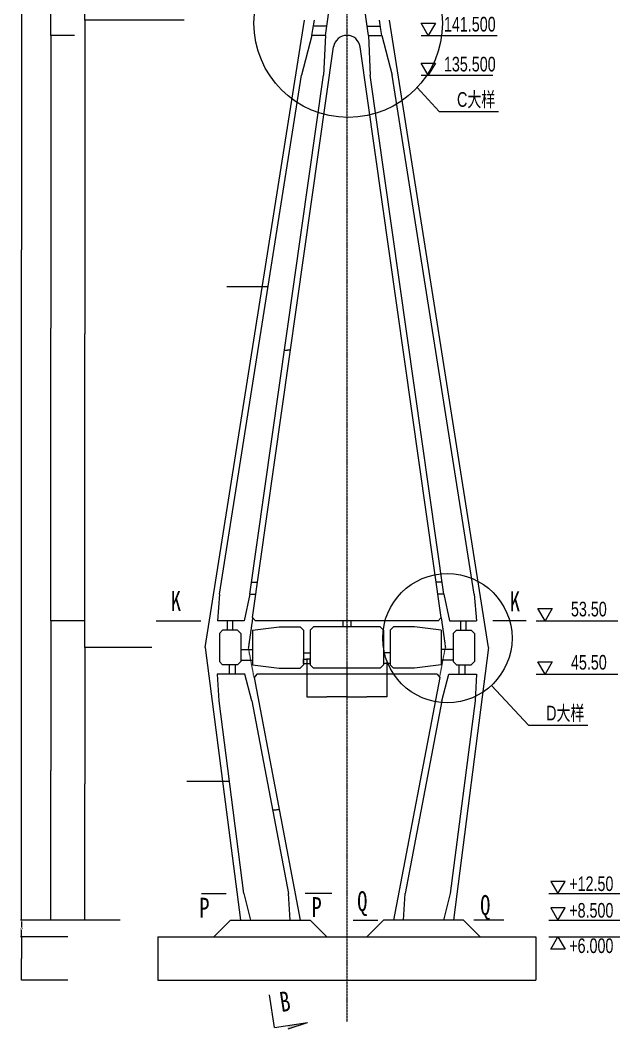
# Model space of a CAD drawing. Header units: millimetres. Extents: x 32645 to 210887, y 65210 to 90102.
# Drawn here: x 65905 to 74915, y 65679 to 80839 of the extents above; entities that cross this region are included whole.
import ezdxf

# ---------------------------------------------------------------- set-up
doc = ezdxf.new("R2010")
doc.units = ezdxf.units.MM
doc.linetypes.add('DASHDOT', pattern=[1, 0.5, -0.25, 0, -0.25])
doc.linetypes.add('HIDDEN', pattern=[0.375, 0.25, -0.125])
for name, color, linetype in [('1', 7, 'Continuous'), ('CX', 3, 'Continuous'), ('CYAN', 4, 'Continuous'), ('文本', 7, 'Continuous'), ('细实线', 7, 'Continuous')]:
    doc.layers.add(name, color=color, linetype=linetype)
doc.styles.add('FS', font='', dxfattribs={"width": 0.7})
doc.styles.get("Standard").update_dxf_attribs({"font": 'arial.ttf'})
doc.styles.get('FS').set_extended_font_data('FangSong_GB2312')
doc.dimstyles.get("Standard").update_dxf_attribs({"dimtxt": 0.18, "dimasz": 0.18, "dimexe": 0.18, "dimexo": 0.0625, "dimgap": 0.09, "dimtad": 0, "dimtih": 1, "dimtoh": 1, "dimdec": 4, "dimzin": 0, "dimdsep": 46, "dimtxsty": 'Standard', "dimcen": 0.09, "dimadec": 0, "dimazin": 0, "dimtfac": 1, "dimtdec": 4, "dimtofl": 0, "dimtmove": 0, "dimatfit": 3, "dimfxl": 1, "dimtolj": 1, "dimtzin": 0, "dimarcsym": 0})

# ---------------------------------------------------------------- blocks, each defined once
blk = doc.blocks.new('*D1125')
at = {"layer": '1', "color": 0, "lineweight": -2, "transparency": 16777216}
for p, q in [((69704.57425394905, 68969.89866630704), (69704.57425394905, 68970.01616630703)), ((69704.75425394904, 68969.83616630704), (69753.97955408547, 68969.83616630704)), ((69804.39425394905, 68969.83616630704), (69755.16895381262, 68969.83616630704)), ((69804.57425394905, 68969.89866630704), (69804.57425394905, 68970.01616630703))]:
    blk.add_line(p, q, dxfattribs=at)
at = {"layer": '1', "color": 0, "transparency": 16777216}
for points in [[(69704.75425394904, 68969.86616630704), (69704.75425394904, 68969.80616630704), (69704.57425394905, 68969.83616630704)], [(69804.39425394905, 68969.86616630704), (69804.39425394905, 68969.80616630704), (69804.57425394905, 68969.83616630704)]]:
    blk.add_solid(points, dxfattribs=at)
at = {"layer": 'DEFPOINTS', "color": 0, "transparency": 16777216}
for p in [(69704.57425394905, 68969.83616630704), (69804.57425394905, 68969.83616630704), (69804.57425394905, 68969.83616630704)]:
    blk.add_point(p, dxfattribs=at)
at = {"layer": '1', "color": 0, "transparency": 16777216, "insert": (69754.57425394905, 68969.83616630704), "char_height": 0.18, "attachment_point": 5}
blk.add_mtext('\\A1;100.0000', dxfattribs=at)
blk = doc.blocks.new('*D1126')
at = {"layer": '1', "color": 0, "lineweight": -2, "transparency": 16777216}
for p, q in [((68943.37496786332, 69395.9954094841), (68411.73993799716, 69395.9954094841)), ((68943.37496786332, 69396.0579094841), (68943.37496786332, 69396.17540948409)), ((69043.19496786332, 69395.9954094841), (68943.55496786331, 69395.9954094841)), ((69043.37496786332, 69396.0579094841), (69043.37496786332, 69396.17540948409))]:
    blk.add_line(p, q, dxfattribs=at)
at = {"layer": '1', "color": 0, "transparency": 16777216}
for points in [[(68943.55496786331, 69396.0254094841), (68943.55496786331, 69395.9654094841), (68943.37496786332, 69395.9954094841)], [(69043.19496786332, 69396.0254094841), (69043.19496786332, 69395.9654094841), (69043.37496786332, 69395.9954094841)]]:
    blk.add_solid(points, dxfattribs=at)
at = {"layer": 'DEFPOINTS', "color": 0, "transparency": 16777216}
for p in [(68943.37496786332, 69395.9954094841), (69043.37496786332, 69395.9954094841), (69043.37496786332, 69395.9954094841)]:
    blk.add_point(p, dxfattribs=at)
at = {"layer": '1', "color": 0, "transparency": 16777216, "insert": (68411.14523813358, 69395.9954094841), "char_height": 0.18, "attachment_point": 5}
blk.add_mtext('\\A1;100.0000', dxfattribs=at)
blk = doc.blocks.new('*D1127')
at = {"layer": '1', "color": 0, "lineweight": -2, "transparency": 16777216}
for p, q in [((69877.4769557468, 75880.89688386739), (69877.4769557468, 75881.01438386738)), ((69877.65695574679, 75880.83438386739), (69921.94370881637, 75880.83438386739)), ((69967.29695574682, 75880.83438386739), (69923.01020267722, 75880.83438386739)), ((69967.47695574681, 75880.89688386739), (69967.47695574681, 75881.01438386738))]:
    blk.add_line(p, q, dxfattribs=at)
at = {"layer": '1', "color": 0, "transparency": 16777216}
for points in [[(69877.65695574679, 75880.86438386739), (69877.65695574679, 75880.80438386739), (69877.4769557468, 75880.83438386739)], [(69967.29695574682, 75880.86438386739), (69967.29695574682, 75880.80438386739), (69967.47695574681, 75880.83438386739)]]:
    blk.add_solid(points, dxfattribs=at)
at = {"layer": 'DEFPOINTS', "color": 0, "transparency": 16777216}
for p in [(69877.4769557468, 75880.83438386739), (69967.47695574681, 75880.83438386739), (69967.47695574681, 75880.83438386739)]:
    blk.add_point(p, dxfattribs=at)
at = {"layer": '1', "color": 0, "transparency": 16777216, "insert": (69922.4769557468, 75880.83438386739), "char_height": 0.18, "attachment_point": 5}
blk.add_mtext('\\A1;90.0000', dxfattribs=at)
blk = doc.blocks.new('*D1128')
at = {"layer": '1', "color": 0, "lineweight": -2, "transparency": 16777216}
for p, q in [((69540.16553855562, 76828.7998128307), (69008.46905575632, 76828.7998128307)), ((69540.16553855562, 76828.8623128307), (69540.16553855562, 76828.97981283069)), ((69629.98553855563, 76828.7998128307), (69540.34553855562, 76828.7998128307)), ((69630.16553855562, 76828.8623128307), (69630.16553855562, 76828.97981283069))]:
    blk.add_line(p, q, dxfattribs=at)
at = {"layer": '1', "color": 0, "transparency": 16777216}
for points in [[(69540.34553855562, 76828.82981283069), (69540.34553855562, 76828.7698128307), (69540.16553855562, 76828.7998128307)], [(69629.98553855563, 76828.82981283069), (69629.98553855563, 76828.7698128307), (69630.16553855562, 76828.7998128307)]]:
    blk.add_solid(points, dxfattribs=at)
at = {"layer": 'DEFPOINTS', "color": 0, "transparency": 16777216}
for p in [(69540.16553855562, 76828.7998128307), (69630.16553855562, 76828.7998128307), (69630.16553855562, 76828.7998128307)]:
    blk.add_point(p, dxfattribs=at)
at = {"layer": '1', "color": 0, "transparency": 16777216, "insert": (69007.93580882589, 76828.7998128307), "char_height": 0.18, "attachment_point": 5}
blk.add_mtext('\\A1;90.0000', dxfattribs=at)
blk = doc.blocks.new('*D1131')
at = {"layer": 'CYAN', "color": 0, "lineweight": -2, "transparency": 16777216}
for p, q in [((66712.36099539157, 67310.49140656498), (65907.6795103038, 67310.49140656498)), ((65925.6795103038, 67292.49140656498), (65925.6795103038, 67203.68172034428)), ((65925.6795103038, 67078.49140656562), (65925.6795103038, 67167.30109278629)), ((66435.16156850629, 67060.49140656562), (65907.6795103038, 67060.49140656562))]:
    blk.add_line(p, q, dxfattribs=at)
at = {"layer": 'CYAN', "color": 0, "transparency": 16777216}
for points in [[(65922.6795103038, 67292.49140656498), (65928.6795103038, 67292.49140656498), (65925.6795103038, 67310.49140656498)], [(65922.6795103038, 67078.49140656562), (65928.6795103038, 67078.49140656562), (65925.6795103038, 67060.49140656562)]]:
    blk.add_solid(points, dxfattribs=at)
at = {"layer": 'DEFPOINTS', "color": 0, "transparency": 16777216}
for p in [(65925.6795103038, 67310.49140656498), (66718.61099539157, 67310.49140656498), (66441.41156850629, 67060.49140656562)]:
    blk.add_point(p, dxfattribs=at)
at = {"layer": 'CYAN', "color": 0, "transparency": 16777216, "insert": (65925.67951030379, 67185.4914065653), "char_height": 18, "attachment_point": 5}
blk.add_mtext('\\A1;250', dxfattribs=at)
blk = doc.blocks.new('*D1133')
at = {"layer": 'CYAN', "color": 0, "lineweight": -2, "transparency": 16777216}
for p, q in [((66621.80169942755, 67060.49140656562), (65925.4995103038, 67060.49140656562)), ((65925.67951030379, 67060.31140656563), (65925.67951030379, 66735.67330970339)), ((65925.67951030379, 66410.67140656555), (65925.67951030379, 66735.3095034278)), ((66621.80169942755, 66410.49140656556), (65925.4995103038, 66410.49140656556))]:
    blk.add_line(p, q, dxfattribs=at)
at = {"layer": 'CYAN', "color": 0, "transparency": 16777216}
for points in [[(65925.64951030379, 67060.31140656563), (65925.70951030379, 67060.31140656563), (65925.67951030379, 67060.49140656562)], [(65925.64951030379, 66410.67140656555), (65925.70951030379, 66410.67140656555), (65925.67951030379, 66410.49140656556)]]:
    blk.add_solid(points, dxfattribs=at)
at = {"layer": 'DEFPOINTS', "color": 0, "transparency": 16777216}
for p in [(66621.86419942755, 67060.49140656562), (65925.67951030379, 66410.49140656556), (66621.86419942755, 66410.49140656556)]:
    blk.add_point(p, dxfattribs=at)
at = {"layer": 'CYAN', "color": 0, "transparency": 16777216, "insert": (65925.67951030377, 66735.4914065656), "char_height": 0.18, "attachment_point": 5}
blk.add_mtext('\\A1;650.0000', dxfattribs=at)
blk = doc.blocks.new('*D1135')
at = {"layer": 'CX', "color": 0, "lineweight": -2, "transparency": 16777216}
for p, q in [((67755.30649978052, 71410.49685826869), (66878.78026959953, 71410.49685826869)), ((66878.96026959953, 71410.31685826869), (66878.96026959953, 69360.67603555456)), ((66878.96026959953, 67310.67140656483), (66878.96026959953, 69360.31222927896)), ((67405.39619641351, 67310.49140656483), (66878.78026959953, 67310.49140656483))]:
    blk.add_line(p, q, dxfattribs=at)
at = {"layer": 'CX', "color": 0, "transparency": 16777216}
for points in [[(66878.93026959953, 71410.31685826869), (66878.99026959953, 71410.31685826869), (66878.96026959953, 71410.49685826869)], [(66878.93026959953, 67310.67140656483), (66878.99026959953, 67310.67140656483), (66878.96026959953, 67310.49140656483)]]:
    blk.add_solid(points, dxfattribs=at)
at = {"layer": 'DEFPOINTS', "color": 0, "transparency": 16777216}
for p in [(67755.36899978052, 71410.49685826869), (66878.96026959953, 67310.49140656483), (67405.45869641351, 67310.49140656483)]:
    blk.add_point(p, dxfattribs=at)
at = {"layer": 'CX', "color": 0, "transparency": 16777216, "insert": (66878.96026959951, 69360.49413241677), "char_height": 0.18, "attachment_point": 5}
blk.add_mtext('\\A1;4100.0055', dxfattribs=at)
blk = doc.blocks.new('*D1136')
at = {"layer": 'CX', "color": 0, "lineweight": -2, "transparency": 16777216}
for p, q in [((66538.74223435404, 80610.49685826869), (66364.00032852359, 80610.49685826869)), ((66364.18032852358, 80610.31685826869), (66364.18032852358, 76210.6787614065)), ((66364.18032852358, 71810.6768582687), (66364.18032852358, 76210.3149551309)), ((66510.65728463985, 71810.4968582687), (66364.00032852359, 71810.4968582687))]:
    blk.add_line(p, q, dxfattribs=at)
at = {"layer": 'CX', "color": 0, "transparency": 16777216}
for points in [[(66364.15032852358, 80610.31685826869), (66364.21032852358, 80610.31685826869), (66364.18032852358, 80610.49685826869)], [(66364.15032852358, 71810.6768582687), (66364.21032852358, 71810.6768582687), (66364.18032852358, 71810.4968582687)]]:
    blk.add_solid(points, dxfattribs=at)
at = {"layer": 'DEFPOINTS', "color": 0, "transparency": 16777216}
for p in [(66538.80473435404, 80610.49685826869), (66364.18032852358, 71810.4968582687), (66510.71978463985, 71810.4968582687)]:
    blk.add_point(p, dxfattribs=at)
at = {"layer": 'CX', "color": 0, "transparency": 16777216, "insert": (66364.18032852357, 76210.49685826871), "char_height": 0.18, "attachment_point": 5}
blk.add_mtext('\\A1;8800.0000', dxfattribs=at)
blk = doc.blocks.new('*D1137')
at = {"layer": 'CX', "color": 0, "lineweight": -2, "transparency": 16777216}
for p, q in [((66691.08923255991, 87460.49140656556), (66364.00032852359, 87460.49140656556)), ((66364.18032852358, 87460.31140656557), (66364.18032852358, 84035.67603555492)), ((66364.18032852358, 80610.67685826868), (66364.18032852358, 84035.31222927933)), ((66719.1948652753, 80610.49685826869), (66364.00032852359, 80610.49685826869))]:
    blk.add_line(p, q, dxfattribs=at)
at = {"layer": 'CX', "color": 0, "transparency": 16777216}
for points in [[(66364.15032852358, 87460.31140656557), (66364.21032852358, 87460.31140656557), (66364.18032852358, 87460.49140656556)], [(66364.15032852358, 80610.67685826868), (66364.21032852358, 80610.67685826868), (66364.18032852358, 80610.49685826869)]]:
    blk.add_solid(points, dxfattribs=at)
at = {"layer": 'DEFPOINTS', "color": 0, "transparency": 16777216}
for p in [(66691.15173255991, 87460.49140656556), (66364.18032852358, 80610.49685826869), (66719.2573652753, 80610.49685826869)]:
    blk.add_point(p, dxfattribs=at)
at = {"layer": 'CX', "color": 0, "transparency": 16777216, "insert": (66364.18032852357, 84035.49413241714), "char_height": 0.18, "attachment_point": 5}
blk.add_mtext('\\A1;6849.9945', dxfattribs=at)
blk = doc.blocks.new('*D1138')
at = {"layer": 'CX', "color": 0, "lineweight": -2, "transparency": 16777216}
for p, q in [((66880.02136510513, 71810.4968582687), (66364.00032852359, 71810.4968582687)), ((66364.18032852358, 71810.3168582687), (66364.18032852358, 69560.67603555457)), ((66364.18032852358, 67310.67140656483), (66364.18032852358, 69560.31222927898)), ((66678.89776959953, 67310.49140656483), (66364.00032852359, 67310.49140656483))]:
    blk.add_line(p, q, dxfattribs=at)
at = {"layer": 'CX', "color": 0, "transparency": 16777216}
for points in [[(66364.15032852358, 71810.3168582687), (66364.21032852358, 71810.3168582687), (66364.18032852358, 71810.4968582687)], [(66364.15032852358, 67310.67140656483), (66364.21032852358, 67310.67140656483), (66364.18032852358, 67310.49140656483)]]:
    blk.add_solid(points, dxfattribs=at)
at = {"layer": 'DEFPOINTS', "color": 0, "transparency": 16777216}
for p in [(66880.08386510513, 71810.4968582687), (66364.18032852358, 67310.49140656483), (66678.96026959953, 67310.49140656483)]:
    blk.add_point(p, dxfattribs=at)
at = {"layer": 'CX', "color": 0, "transparency": 16777216, "insert": (66364.18032852357, 69560.49413241679), "char_height": 0.18, "attachment_point": 5}
blk.add_mtext('\\A1;4500.0055', dxfattribs=at)
blk = doc.blocks.new('*D1139')
at = {"layer": 'CX', "color": 0, "lineweight": -2, "transparency": 16777216}
for p, q in [((68283.50687462727, 87460.49140656568), (65925.4995103038, 87460.49140656568)), ((65925.67951030379, 87460.31140656568), (65925.67951030379, 77385.67330970305)), ((65925.67951030379, 67310.67140656483), (65925.67951030379, 77385.30950342746)), ((67205.39619641351, 67310.49140656483), (65925.4995103038, 67310.49140656483))]:
    blk.add_line(p, q, dxfattribs=at)
at = {"layer": 'CX', "color": 0, "transparency": 16777216}
for points in [[(65925.64951030379, 87460.31140656568), (65925.70951030379, 87460.31140656568), (65925.67951030379, 87460.49140656568)], [(65925.64951030379, 67310.67140656483), (65925.70951030379, 67310.67140656483), (65925.67951030379, 67310.49140656483)]]:
    blk.add_solid(points, dxfattribs=at)
at = {"layer": 'DEFPOINTS', "color": 0, "transparency": 16777216}
for p in [(68283.56937462727, 87460.49140656568), (65925.67951030379, 67310.49140656483), (67205.45869641351, 67310.49140656483)]:
    blk.add_point(p, dxfattribs=at)
at = {"layer": 'CX', "color": 0, "transparency": 16777216, "insert": (65925.67951030377, 77385.49140656527), "char_height": 0.18, "attachment_point": 5}
blk.add_mtext('\\A1;20150.0000', dxfattribs=at)
blk = doc.blocks.new('*D1140')
at = {"layer": '1', "color": 0, "lineweight": -2, "transparency": 16777216}
for p, q in [((68387.91926677975, 83566.87392713153), (66875.89394232097, 83566.87392713153)), ((66876.07394232096, 83566.69392713154), (66876.07394232096, 82203.02697542631)), ((66876.07394232096, 80838.99621744551), (66876.07394232096, 82202.66316915072)), ((68369.99211567118, 80838.81621744552), (66875.89394232097, 80838.81621744552))]:
    blk.add_line(p, q, dxfattribs=at)
at = {"layer": '1', "color": 0, "transparency": 16777216}
for points in [[(66876.04394232096, 83566.69392713154), (66876.10394232096, 83566.69392713154), (66876.07394232096, 83566.87392713153)], [(66876.04394232096, 80838.99621744551), (66876.10394232096, 80838.99621744551), (66876.07394232096, 80838.81621744552)]]:
    blk.add_solid(points, dxfattribs=at)
at = {"layer": 'DEFPOINTS', "color": 0, "transparency": 16777216}
for p in [(68387.98176677975, 83566.87392713153), (66876.07394232096, 80838.81621744552), (68370.05461567118, 80838.81621744552)]:
    blk.add_point(p, dxfattribs=at)
at = {"layer": '1', "color": 0, "transparency": 16777216, "insert": (66876.07394232095, 82202.84507228853), "char_height": 0.18, "attachment_point": 5}
blk.add_mtext('\\A1;2728.0577', dxfattribs=at)
blk = doc.blocks.new('*D1141')
at = {"layer": '1', "color": 0, "lineweight": -2, "transparency": 16777216}
for p, q in [((68169.99211567118, 80838.81621744552), (66878.78026959953, 80838.81621744552)), ((66878.96026959953, 80838.63621744553), (66878.96026959953, 76124.83850238642)), ((66878.96026959953, 71410.67685826868), (66878.96026959953, 76124.47457332777)), ((67883.66103913439, 71410.49685826869), (66878.78026959953, 71410.49685826869))]:
    blk.add_line(p, q, dxfattribs=at)
at = {"layer": '1', "color": 0, "transparency": 16777216}
for points in [[(66878.93026959953, 80838.63621744553), (66878.99026959953, 80838.63621744553), (66878.96026959953, 80838.81621744552)], [(66878.93026959953, 71410.67685826868), (66878.99026959953, 71410.67685826868), (66878.96026959953, 71410.49685826869)]]:
    blk.add_solid(points, dxfattribs=at)
at = {"layer": 'DEFPOINTS', "color": 0, "transparency": 16777216}
for p in [(68170.05461567118, 80838.81621744552), (66878.96026959953, 71410.49685826869), (67883.72353913439, 71410.49685826869)]:
    blk.add_point(p, dxfattribs=at)
at = {"layer": '1', "color": 0, "transparency": 16777216, "insert": (66878.96026959951, 76124.65653785711), "char_height": 0.18, "attachment_point": 5}
blk.add_mtext('\\A1;9428.3194', dxfattribs=at)
blk = doc.blocks.new('*D1203')
at = {"layer": '1', "color": 0, "lineweight": -2, "transparency": 16777216}
for p, q in [((70214.45087431555, 71246.63632082118), (70214.45087431555, 70670.38790131515)), ((70814.4508626216, 71196.63632082118), (70814.4508626216, 70670.38790131515)), ((70214.63087431554, 70670.56790131514), (70513.84720543992, 70670.56790131514)), ((70814.2708626216, 70670.56790131514), (70515.05453149723, 70670.56790131514))]:
    blk.add_line(p, q, dxfattribs=at)
at = {"layer": '1', "color": 0, "transparency": 16777216}
for points in [[(70214.63087431554, 70670.59790131514), (70214.63087431554, 70670.53790131514), (70214.45087431555, 70670.56790131514)], [(70814.2708626216, 70670.59790131514), (70814.2708626216, 70670.53790131514), (70814.4508626216, 70670.56790131514)]]:
    blk.add_solid(points, dxfattribs=at)
at = {"layer": 'DEFPOINTS', "color": 0, "transparency": 16777216}
for p in [(70214.45087431555, 71246.69882082118), (70814.4508626216, 71196.69882082118), (70814.4508626216, 70670.56790131514)]:
    blk.add_point(p, dxfattribs=at)
at = {"layer": '1', "color": 0, "transparency": 16777216, "insert": (70514.45086846857, 70670.56790131514), "char_height": 0.18, "attachment_point": 5}
blk.add_mtext('\\A1;600.0000', dxfattribs=at)
blk = doc.blocks.new('*D1204')
at = {"layer": '1', "color": 0, "lineweight": -2, "transparency": 16777216}
for p, q in [((70814.4508626216, 71196.63632082118), (70814.4508626216, 70670.38790131515)), ((71414.45085092763, 71196.63632082118), (71414.45085092763, 70670.38790131515)), ((70814.63086262159, 70670.56790131514), (71113.84719374595, 70670.56790131514)), ((71414.27085092764, 70670.56790131514), (71115.05451980326, 70670.56790131514))]:
    blk.add_line(p, q, dxfattribs=at)
at = {"layer": '1', "color": 0, "transparency": 16777216}
for points in [[(70814.63086262159, 70670.59790131514), (70814.63086262159, 70670.53790131514), (70814.4508626216, 70670.56790131514)], [(71414.27085092764, 70670.59790131514), (71414.27085092764, 70670.53790131514), (71414.45085092763, 70670.56790131514)]]:
    blk.add_solid(points, dxfattribs=at)
at = {"layer": 'DEFPOINTS', "color": 0, "transparency": 16777216}
for p in [(70814.4508626216, 71196.69882082118), (71414.45085092763, 71196.69882082118), (70814.4508626216, 70670.56790131514)]:
    blk.add_point(p, dxfattribs=at)
at = {"layer": '1', "color": 0, "transparency": 16777216, "insert": (71114.45085677461, 70670.56790131514), "char_height": 0.18, "attachment_point": 5}
blk.add_mtext('\\A1;600.0000', dxfattribs=at)
blk = doc.blocks.new('*D1223')
at = {"layer": '1', "color": 0, "lineweight": -2, "transparency": 16777216}
for p, q in [((70164.45086811547, 71170.55935826866), (70164.45086811547, 71233.04902534556)), ((70164.63086811546, 71232.86902534557), (70213.85616825189, 71232.86902534557)), ((70264.27086811548, 71232.86902534557), (70215.04556797905, 71232.86902534557)), ((70264.45086811547, 71170.55935826866), (70264.45086811547, 71233.04902534556))]:
    blk.add_line(p, q, dxfattribs=at)
at = {"layer": '1', "color": 0, "transparency": 16777216}
for points in [[(70164.63086811546, 71232.89902534557), (70164.63086811546, 71232.83902534557), (70164.45086811547, 71232.86902534557)], [(70264.27086811548, 71232.89902534557), (70264.27086811548, 71232.83902534557), (70264.45086811547, 71232.86902534557)]]:
    blk.add_solid(points, dxfattribs=at)
at = {"layer": 'DEFPOINTS', "color": 0, "transparency": 16777216}
for p in [(70164.45086811547, 71170.49685826866), (70264.45086811547, 71232.86902534557), (70264.45086811547, 71170.49685826866)]:
    blk.add_point(p, dxfattribs=at)
at = {"layer": '1', "color": 0, "transparency": 16777216, "insert": (70214.45086811547, 71232.86902534557), "char_height": 0.18, "attachment_point": 5}
blk.add_mtext('\\A1;100.0000', dxfattribs=at)

msp = doc.modelspace()

# ---------------------------------------------------------------- hatches: boundary and pattern name
at = {"layer": '细实线', "ltscale": 10}
msp.add_hatch(color=256, dxfattribs=at).paths.add_polyline_path([(69932.5938731157, 65678.82108623556), (69924.9158830707, 65728.22805405538), (70221.35768999557, 65774.29599432339)])

# ---------------------------------------------------------------- linework, layer by layer
at = {"color": 2, "linetype": 'Continuous'}
for points in [[(72037.32652091693, 80610.49685826869), (71930.88487788787, 80794.85919203525), (72143.76816394486, 80794.85919203525)], [(72037.32652091693, 80010.49685826869), (71930.88487788787, 80194.85919203525), (72143.76816394486, 80194.85919203525)], [(73791.1152017454, 71810.49685826869), (73684.67355871636, 71994.85919203525), (73897.55684477332, 71994.85919203525)], [(73791.1152017454, 71010.49685826866), (73684.67355871636, 71194.8591920352), (73897.55684477332, 71194.8591920352)], [(73985.9102260821, 67710.49690656483), (74092.35186911114, 67894.85924033137), (73879.46858305417, 67894.85924033137)], [(73985.91022608211, 67310.496906565), (74092.35186911115, 67494.85924033154), (73879.46858305417, 67494.85924033154)], [(73985.91022608211, 67060.49690656562), (74092.35186911115, 66876.13457279907), (73879.46858305417, 66876.13457279907)]]:
    msp.add_lwpolyline(points, close=True, dxfattribs=at)
at = {"layer": '1', "color": 1, "linetype": 'DASHDOT'}
msp.add_line((70814.45086262158, 87564.29261078988), (70814.4508626216, 65785.67098201759), dxfattribs=at)
at = {"layer": '1', "color": 1}
for p, q in [((70289.45086261183, 80610.49685826869), (70303.68455829544, 80700.49685826869)), ((70510.36934056468, 80750.49685826869), (70311.59216700855, 80750.49685826869)), ((71118.53238467852, 80750.49685826869), (71317.30955823463, 80750.49685826869)), ((71339.4508627807, 80610.49685826869), (71325.21716709709, 80700.49685826869)), ((70289.45086261183, 80610.49685826869), (70134.55955805448, 80010.49685826869)), ((70490.5106448636, 80610.49685826869), (70289.45086261183, 80610.49685826869)), ((70490.5106448636, 80610.49685826869), (70464.34216675027, 80010.49685826869)), ((71138.39108037959, 80610.49685826869), (71164.55955849291, 80010.49685826869)), ((71138.39108037959, 80610.49685826869), (71339.45086263135, 80610.49685826869)), ((71339.4508627807, 80610.49685826869), (71494.34216733805, 80010.49685826869)), ((69383.46172930644, 72390.49685826876), (69473.46172930645, 72390.49685826876)), ((72245.43999593674, 72390.49685826871), (72155.43999593673, 72390.4968582687)), ((68900.97259880879, 72210.4968582687), (68867.71172910387, 71810.4968582687)), ((69357.92912054794, 72210.4968582687), (69271.18998997346, 71810.4968582687)), ((69357.92912054794, 72210.49685826876), (69447.92912054795, 72210.49685826876)), ((72270.97260469526, 72210.4968582687), (72180.97260469524, 72210.4968582687)), ((72270.97260469526, 72210.4968582687), (72357.71173526972, 71810.4968582687)), ((72727.92912643439, 72210.4968582687), (72761.1899961393, 71810.4968582687)), ((69441.18998997346, 71810.4968582687), (69398.28238129527, 71860.4968582687)), ((72187.71173526972, 71810.4968582687), (72230.61934394791, 71860.4968582687)), ((69271.18998997346, 71810.4968582687), (68867.71172910387, 71810.4968582687)), ((69018.04710734903, 71670.5213082687), (69018.04710734903, 71810.4968582687)), ((69098.04710734903, 71670.5213082687), (69098.04710734903, 71810.4968582687)), ((69398.4236855942, 71670.4968582687), (69798.4236855942, 71720.4968582687)), ((72187.71173526971, 71810.4968582687), (69441.18998997346, 71810.4968582687)), ((69798.4236855942, 71720.4968582687), (70114.4508738563, 71720.4968582687)), ((70114.4508738563, 71720.4968582687), (70164.45087325324, 71670.4968582687)), ((70314.45087385629, 71720.4968582687), (70264.45087325326, 71670.4968582687)), ((71314.4508513869, 71720.4968582687), (70314.45087385629, 71720.4968582687)), ((70754.4508626216, 71810.4968582687), (70754.4508626216, 71720.4968582687)), ((70874.4508626216, 71810.4968582687), (70874.4508626216, 71720.4968582687)), ((71314.4508513869, 71720.4968582687), (71364.45085198994, 71670.4968582687)), ((71514.45085138688, 71720.4968582687), (71464.45085198995, 71670.4968582687)), ((71830.47803964898, 71720.4968582687), (71514.45085138688, 71720.4968582687)), ((72230.47803964898, 71670.4968582687), (71830.47803964898, 71720.4968582687)), ((72357.71173526972, 71810.4968582687), (72761.1899961393, 71810.4968582687)), ((72527.71173526972, 71670.5213082687), (72527.71173526972, 71810.4968582687)), ((72607.71173526972, 71670.5213082687), (72607.71173526972, 71810.4968582687)), ((69168.4236855942, 71670.4968582687), (68947.67052910388, 71670.54575826871)), ((69218.4236855942, 71620.49685826871), (69218.4236855942, 71200.49685826866)), ((69398.4236855942, 71670.4968582687), (69398.4236855942, 71150.49685826866)), ((70164.45087325324, 71670.4968582687), (70164.4508667806, 71150.49685826866)), ((70264.45087325324, 71670.49685826869), (70264.4508667806, 71150.49685826866)), ((71364.45085198995, 71670.49685826869), (71364.45085846259, 71150.49685826866)), ((71464.45085198995, 71670.4968582687), (71464.4508584626, 71150.49685826866)), ((72230.47803964898, 71670.4968582687), (72230.478039649, 71150.49685826866)), ((72410.47803964898, 71620.49685826871), (72410.478039649, 71200.49685826866)), ((72460.47803964898, 71670.4968582687), (72681.23119613931, 71670.54575826871)), ((69218.42368692908, 71380.49685826866), (69398.4236855942, 71380.49685826866)), ((70164.45086811547, 71330.49685826866), (70264.45086811547, 71330.49685826866)), ((71464.45085712771, 71330.49685826866), (71364.45085712771, 71330.49685826866)), ((72410.4780383141, 71380.49685826866), (72230.47803964898, 71380.49685826866)), ((69218.42368692908, 71220.49685826866), (69398.4236855942, 71220.49685826866)), ((69398.4236855942, 71150.49685826866), (69798.4236855942, 71100.49685826866)), ((69798.42368559421, 71100.49685826866), (70114.45086673766, 71100.49685826866)), ((70164.4508667806, 71150.49685826866), (70114.45086673766, 71100.49685826866)), ((70164.45086811547, 71170.49685826866), (70264.45086811547, 71170.49685826866)), ((70314.45086673768, 71100.49685826866), (70264.4508667806, 71150.49685826866)), ((71314.45085850552, 71100.49685826866), (70314.45086673768, 71100.49685826866)), ((71314.45085850552, 71100.49685826866), (71364.45085846259, 71150.49685826866)), ((71464.45085712771, 71170.49685826866), (71364.45085712771, 71170.49685826866)), ((71464.4508584626, 71150.49685826866), (71514.45085850553, 71100.49685826866)), ((71830.47803964897, 71100.49685826866), (71514.45085850553, 71100.49685826866)), ((72230.478039649, 71150.49685826866), (71830.47803964898, 71100.49685826866)), ((72410.4780383141, 71220.49685826866), (72230.47803964898, 71220.49685826866)), ((69460.54842159266, 71010.49685826866), (69420.06061686686, 70960.49685826866)), ((72168.35330365053, 71010.49685826866), (69460.54842159267, 71010.49685826866)), ((72168.35330365053, 71010.49685826866), (72208.84110837632, 70960.49685826866)), ((69263.84845246864, 67710.49690656483), (69364.45086269609, 67310.49690656483)), ((69964.45086269606, 67310.49690656483), (69938.35330050241, 67710.49690656486)), ((71664.45086254712, 67310.49690656483), (71690.54842474077, 67710.49690656486)), ((72365.05327277454, 67710.49690656483), (72264.45086254709, 67310.49690656483))]:
    msp.add_line(p, q, dxfattribs=at)
at = {"layer": '1', "color": 3}
for p, q in [((71868.33285982821, 79825.4407876893), (72201.3475414148, 79464.19890865212)), ((72201.3475414148, 79464.19890865212), (73093.46686258423, 79464.19890865212)), ((72987.38465433975, 70841.34236894378), (73540.76764786257, 70241.8170159928)), ((73540.76764786257, 70241.8170159928), (74432.886969032, 70241.8170159928))]:
    msp.add_line(p, q, dxfattribs=at)
at = {"layer": '1', "color": 4, "linetype": 'HIDDEN', "ltscale": 0.5}
for p, q in [((69398.28238129527, 71860.49685826871), (69334.45085939897, 71410.49685826866)), ((72230.61934394792, 71860.49685826871), (72294.4508658442, 71410.49685826866)), ((69420.06061686686, 70960.49685826867), (69334.45085939897, 71410.49685826866)), ((72208.84110837632, 70960.49685826867), (72294.4508658442, 71410.49685826866))]:
    msp.add_line(p, q, dxfattribs=at)
at = {"layer": '1', "color": 1, "linetype": 'Continuous'}
for p, q in [((69064.45086269606, 67310.49690656483), (68814.45086269606, 67060.49690656483)), ((69064.45086269606, 67310.49690656483), (70264.45086269612, 67310.49690656483)), ((70264.45086269612, 67310.49690656483), (70514.45086269612, 67060.49690656483)), ((71364.45086269602, 67310.49690656483), (71114.45086269602, 67060.49690656483)), ((72564.45086269606, 67310.49690656483), (71364.45086269602, 67310.49690656483)), ((72564.45086269606, 67310.49690656483), (72814.45086269606, 67060.49690656483)), ((67975.45086269606, 67060.49690656556), (67975.45086269606, 66410.49690656556)), ((67975.45086269606, 67060.49690656556), (73653.45086269606, 67060.49690656556)), ((67975.45086269606, 67060.49690656556), (67975.45086269606, 66410.49690656556)), ((73653.45086269606, 67060.4969065656), (73653.45086269606, 66410.4969065656)), ((73653.45086269606, 67060.49690656556), (73653.45086269606, 66410.49690656556)), ((67975.45086269606, 66410.49690656556), (73653.45086269606, 66410.49690656556))]:
    msp.add_line(p, q, dxfattribs=at)
at = {"layer": '1', "color": 1}
msp.add_arc((70814.45086261183, 80408.92168616303), 201.5751721045381, 8.073421383723588, 171.9265786162764, dxfattribs=at)
at = {"layer": 'CX', "color": 1, "linetype": 'Continuous'}
for p, q in [((70490.5106448636, 80610.49685826869), (70632.3584712998, 81610.49685826869)), ((71138.39108037959, 80610.49685826869), (70996.5432539434, 81610.49685826869)), ((68684.45085939897, 71410.49685826869), (70175.56006569181, 80838.81621744552)), ((70303.68455829544, 80700.49685826869), (70325.56006569181, 80838.81621744552)), ((71325.21716709709, 80700.49685826869), (71303.34165970072, 80838.81621744552)), ((72944.4508658442, 71410.49685826869), (71453.34165955137, 80838.81621744552)), ((69398.28238129527, 71860.4968582687), (70614.87351955983, 80437.23129848085)), ((72230.61934393115, 71860.49685824919), (71014.02820566382, 80437.23129848085)), ((68900.97259880879, 72210.49685826869), (70134.55955805449, 80010.49685826869)), ((69357.92912054794, 72210.49685826876), (70464.34216675028, 80010.49685826869)), ((72270.97260469524, 72210.49685826876), (71164.55955849291, 80010.49685826869)), ((72727.92912643439, 72210.49685826869), (71494.3421671887, 80010.49685826869)), ((68897.67052910387, 71620.54575826871), (68947.67052910387, 71670.54575826871)), ((68897.67052910387, 71620.5457582687), (68897.67052910388, 71200.49685826866)), ((69218.42368559421, 71620.4968582687), (69168.42368559421, 71670.4968582687)), ((72410.47803964898, 71620.4968582687), (72460.47803964898, 71670.4968582687)), ((72731.23119613931, 71620.54575826871), (72681.23119613931, 71670.54575826871)), ((72731.23119613933, 71620.5457582687), (72731.23119613931, 71200.49685826866)), ((68684.45085939897, 71410.49685826869), (69214.45086269606, 67310.49690656501)), ((72944.4508658442, 71410.49685826869), (72414.45086254712, 67310.49690656501)), ((68897.67052910388, 71200.49685826866), (68947.67052910388, 71150.49685826866)), ((69168.4236855942, 71150.49685826866), (68947.67052910388, 71150.49685826866)), ((69043.01280910385, 71150.49685826866), (69043.01280910385, 71010.49685826866)), ((69135.01280910385, 71150.49685826866), (69135.01280910385, 71010.49685826866)), ((69168.4236855942, 71150.49685826866), (69218.4236855942, 71200.49685826866)), ((72460.478039649, 71150.49685826866), (72410.478039649, 71200.49685826866)), ((72460.47803964898, 71150.49685826866), (72681.23119613931, 71150.49685826866)), ((72493.88891613933, 71150.49685826866), (72493.88891613932, 71010.49685826866)), ((72585.88891613933, 71150.49685826866), (72585.88891613933, 71010.49685826866)), ((72731.23119613931, 71200.49685826866), (72681.23119613931, 71150.49685826866)), ((69280.54842159263, 71010.49685826866), (68866.15817740289, 71010.49685826866)), ((68866.15817740289, 71010.49685826866), (68887.86549540682, 70610.49685826866)), ((69386.64598378632, 70610.49685826866), (69280.54842159264, 71010.49685826866)), ((69420.06061686686, 70960.49685826867), (70114.45086269606, 67310.49690656501)), ((72208.84110837632, 70960.49685826867), (71514.45086254712, 67310.49690656501)), ((72242.25574145687, 70610.49685826866), (72348.35330365055, 71010.49685826866)), ((72348.35330365055, 71010.49685826866), (72762.74354784029, 71010.49685826866)), ((72762.7435478403, 71010.49685826866), (72741.03622983636, 70610.49685826866)), ((68887.86549540683, 70610.49685826855), (69262.74354469216, 67710.49690656483)), ((69386.64598378631, 70610.49685826871), (69938.35330050242, 67710.49690656483)), ((72242.25574145687, 70610.49685826871), (71690.54842474076, 67710.49690656483)), ((72741.03622983636, 70610.49685826855), (72366.15818055102, 67710.49690656483))]:
    msp.add_line(p, q, dxfattribs=at)
at = {"layer": 'CX', "color": 3}
for centre, radius in [((70833.98094286102, 80792.98373521649), 1416.341499583803), ((72324.02322764772, 71550.64721005195), 971.1651456072577)]:
    msp.add_circle(centre, radius, dxfattribs=at)
at = {"layer": 'CYAN', "color": 4, "linetype": 'Continuous'}
for p, q in [((71932.06442918238, 80610.49685826869), (73073.18562778052, 80610.49685826869)), ((71932.06442918238, 80010.49685826869), (73006.31202616007, 80010.49685826869)), ((73658.54972636278, 71810.4968582687), (74887.54813969627, 71810.4968582687)), ((73658.54972636278, 71010.49685826866), (74887.54813969627, 71010.49685826866)), ((73846.57774423381, 67710.49690656483), (74915.2593651138, 67710.49690656496)), ((73846.57774423381, 67310.49690656501), (74915.2593651138, 67310.49690656512)), ((73846.57774423381, 67060.49690656562), (74915.2593651138, 67060.49690656574))]:
    msp.add_line(p, q, dxfattribs=at)
at = {"layer": '细实线', "ltscale": 10}
for p, q in [((67948.44037243212, 71810.4968582687), (68617.97972242965, 71810.4968582687)), ((73509.57140816684, 71810.4968582687), (73009.57140816975, 71810.4968582687)), ((68630.81028171824, 67710.49690656483), (69001.74363492636, 67710.49690656483)), ((70587.96963158864, 67710.49690656483), (70188.35504283968, 67710.49690656483)), ((70909.25806438098, 67310.49690656501), (71280.1914175891, 67310.49690656501)), ((73172.58459101316, 67310.49690656501), (72722.77686189809, 67310.49690656501)), ((69727.2880118092, 65697.51609387861), (69650.50811136409, 66191.58577204631)), ((69727.2880118092, 65697.51609387863), (70221.35768998021, 65774.29599432129)), ((69932.59387310766, 65678.82108623462), (70221.35768996544, 65774.29599431899))]:
    msp.add_line(p, q, dxfattribs=at)

# ---------------------------------------------------------------- texts
at = {"layer": 'CYAN', "color": 4, "width": 0.7}
for s, p in [('141.500', (72272.21046233778, 80668.32112699174)), ('135.500', (72272.21046233778, 80068.32112699174)), ('C大样', (72469.17923019317, 79536.8805408872)), ('53.50', (74180.74995952206, 71877.69820584584)), ('45.50', (74180.74995952206, 71077.69820584581)), ('D大样', (73808.59933664094, 70314.49864822788)), ('+12.50', (74154.95406916963, 67750.02904170562)), ('+8.500', (74154.95406916963, 67350.02904170578)), ('+6.000', (74154.95406916963, 66817.9438558443))]:
    msp.add_text(s, height=220, dxfattribs=at).set_placement(p)
at = {"layer": '文本', "style": 'FS', "width": 0.75}
for s, p in [('K', (68168.38062644703, 71960.98499733812)), ('K', (73262.6745772739, 71952.51310061742)), ('P', (68597.16710470911, 67349.53599461529)), ('P', (70283.09921013974, 67358.63136823615)), ('Q', (70969.2512434919, 67447.8251855807)), ('Q', (72816.92584608782, 67389.35328886))]:
    msp.add_text(s, height=300, dxfattribs=at).set_placement(p)
msp.add_text('B', height=300, rotation=8.833278977410082, dxfattribs=at).set_placement((69830.87645267443, 65930.33383592998))

# ---------------------------------------------------------------- dimensions: what is measured, and where the dimension line sits
at = {"layer": '1', "color": 1}
for base, p1, p2, angle, picture, middle in [((66876.07394232096, 80838.81621744552), (68387.98176677975, 83566.87392713153), (68370.05461567118, 80838.81621744552), 90, '*D1140', (66876.07394232095, 82202.84507228853)), ((66878.96026959953, 71410.49685826869), (68170.05461567118, 80838.81621744552), (67883.72353913439, 71410.49685826869), 90, '*D1141', (66878.96026959951, 76124.65653785711)), ((70814.4508626216, 70670.56790131514), (71414.45085092763, 71196.69882082118), (70814.4508626216, 71196.69882082118), 180, '*D1204', (71114.45085677461, 70670.56790131514))]:
    dim = msp.add_linear_dim(base=base, p1=p1, p2=p2, angle=angle, dimstyle='Standard', dxfattribs=at)
    dim.commit()
    dim.dimension.update_dxf_attribs({"geometry": picture, "text_midpoint": middle})
for base, p1, p2, picture, middle in [((69630.16553855562, 76828.7998128307), (69540.16553855562, 76828.7998128307), (69630.16553855562, 76828.7998128307), '*D1128', (69007.93580882589, 76828.7998128307)), ((69043.37496786332, 69395.9954094841), (68943.37496786332, 69395.9954094841), (69043.37496786332, 69395.9954094841), '*D1126', (68411.14523813358, 69395.9954094841))]:
    dim = msp.add_linear_dim(base=base, p1=p1, p2=p2, dimstyle='Standard', dxfattribs=at)
    dim.commit()
    dim.dimension.update_dxf_attribs({"geometry": picture, "text_midpoint": middle, "dimtype": 160})
for base, p1, p2, picture, middle in [((69967.47695574681, 75880.83438386739), (69877.4769557468, 75880.83438386739), (69967.47695574681, 75880.83438386739), '*D1127', (69922.4769557468, 75880.83438386739)), ((70264.45086811547, 71232.86902534557), (70164.45086811547, 71170.49685826866), (70264.45086811547, 71170.49685826866), '*D1223', (70214.45086811547, 71232.86902534557)), ((70814.4508626216, 70670.56790131514), (70214.45087431555, 71246.69882082118), (70814.4508626216, 71196.69882082118), '*D1203', (70514.45086846857, 70670.56790131514)), ((69804.57425394905, 68969.83616630704), (69704.57425394905, 68969.83616630704), (69804.57425394905, 68969.83616630704), '*D1125', (69754.57425394905, 68969.83616630704))]:
    dim = msp.add_linear_dim(base=base, p1=p1, p2=p2, dimstyle='Standard', dxfattribs=at)
    dim.commit()
    dim.dimension.update_dxf_attribs({"geometry": picture, "text_midpoint": middle})
at = {"layer": 'CX', "color": 0}
for base, p1, p2, picture, middle in [((65925.67951030379, 67310.49140656483), (68283.56937462727, 87460.49140656568), (67205.45869641351, 67310.49140656483), '*D1139', (65925.67951030377, 77385.49140656527)), ((66364.18032852358, 80610.49685826869), (66691.15173255991, 87460.49140656556), (66719.2573652753, 80610.49685826869), '*D1137', (66364.18032852357, 84035.49413241714)), ((66364.18032852358, 71810.4968582687), (66538.80473435404, 80610.49685826869), (66510.71978463985, 71810.4968582687), '*D1136', (66364.18032852357, 76210.49685826871)), ((66364.18032852358, 67310.49140656483), (66880.08386510513, 71810.4968582687), (66678.96026959953, 67310.49140656483), '*D1138', (66364.18032852357, 69560.49413241679)), ((66878.96026959953, 67310.49140656483), (67755.36899978052, 71410.49685826869), (67405.45869641351, 67310.49140656483), '*D1135', (66878.96026959951, 69360.49413241677))]:
    dim = msp.add_linear_dim(base=base, p1=p1, p2=p2, angle=90, dimstyle='Standard', dxfattribs=at)
    dim.commit()
    dim.dimension.update_dxf_attribs({"geometry": picture, "text_midpoint": middle})
at = {"layer": 'CYAN', "color": 4}
dim = msp.add_linear_dim(base=(65925.6795103038, 67310.49140656498), p1=(66441.41156850629, 67060.49140656562), p2=(66718.61099539157, 67310.49140656498), angle=90, text='250', dimstyle='Standard', override={"dimscale": 100}, dxfattribs=at)
dim.commit()
dim.dimension.update_dxf_attribs({"geometry": '*D1131', "text_midpoint": (65925.67951030379, 67185.4914065653), "dimtype": 160})
dim = msp.add_linear_dim(base=(65925.67951030379, 66410.49140656556), p1=(66621.86419942755, 67060.49140656562), p2=(66621.86419942755, 66410.49140656556), angle=90, dimstyle='Standard', dxfattribs=at)
dim.commit()
dim.dimension.update_dxf_attribs({"geometry": '*D1133', "text_midpoint": (65925.67951030377, 66735.4914065656)})

doc.saveas('drawing.dxf')
